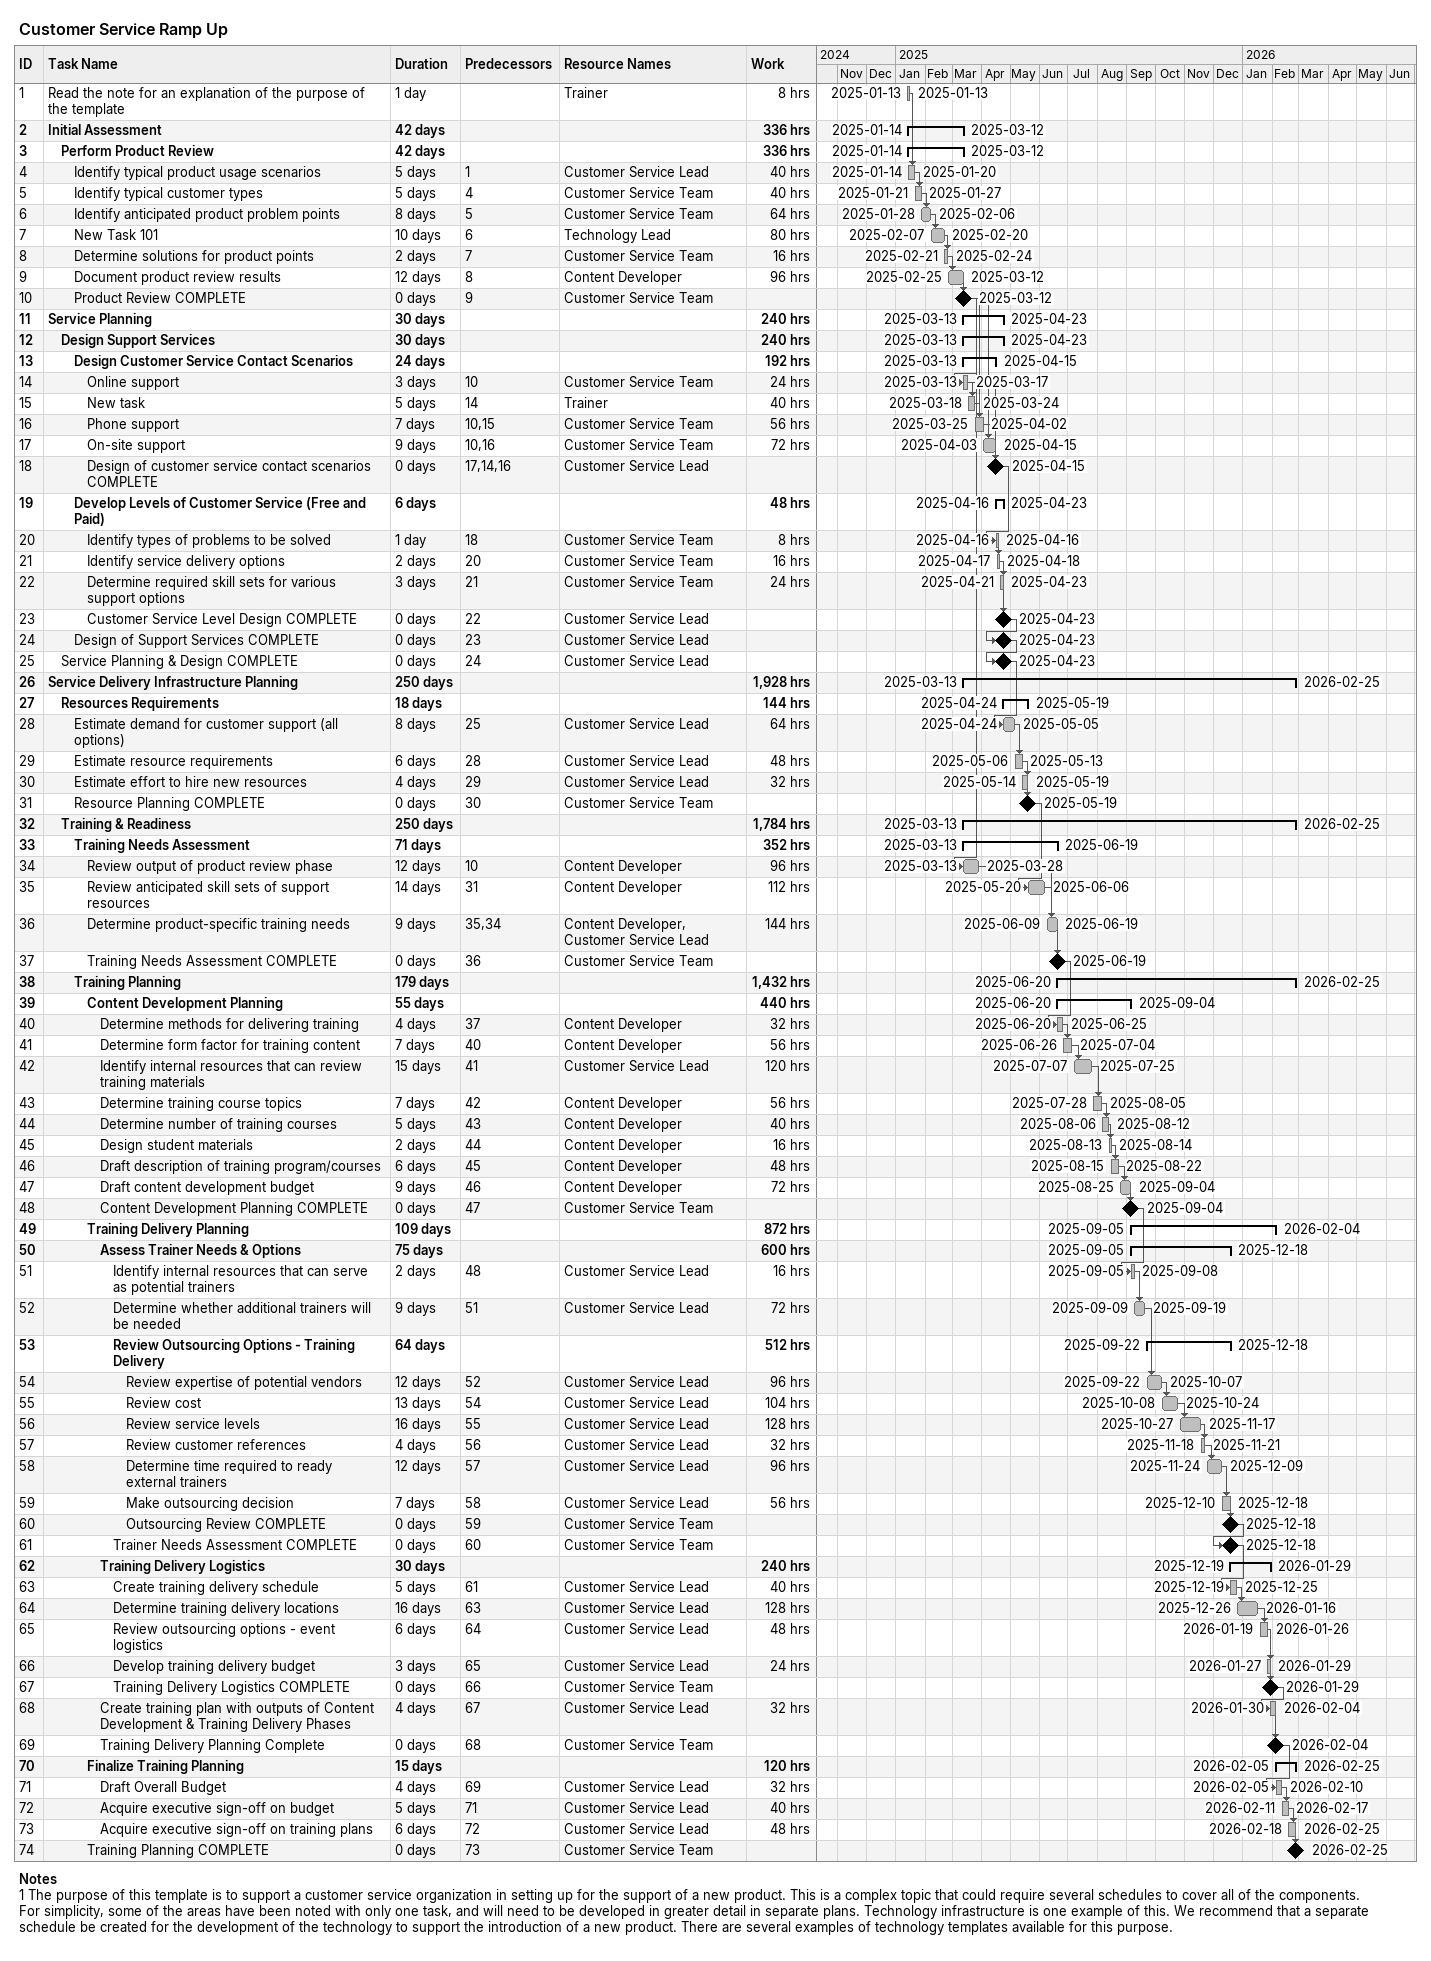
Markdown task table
Customer Service Ramp Up

| ID | Level | Task | Duration | Start | Finish | Predecessors | Resources | Work (h) |
|---|---|---|---|---|---|---|---|---|
| 1 | 1 | Read the note for an explanation of the purpose of the template | 1d | 2025-01-13 | 2025-01-13 |  | Trainer | 8 |
| 2 | 1 | **Initial Assessment** | 42d | 2025-01-14 | 2025-03-12 |  |  | 336 |
| 3 | 2 | **Perform Product Review** | 42d | 2025-01-14 | 2025-03-12 |  |  | 336 |
| 4 | 3 | Identify typical product usage scenarios | 5d | 2025-01-14 | 2025-01-20 | 1 | Customer Service Lead | 40 |
| 5 | 3 | Identify typical customer types | 5d | 2025-01-21 | 2025-01-27 | 4 | Customer Service Team | 40 |
| 6 | 3 | Identify anticipated product problem points | 8d | 2025-01-28 | 2025-02-06 | 5 | Customer Service Team | 64 |
| 7 | 3 | New Task 101 | 10d | 2025-02-07 | 2025-02-20 | 6 | Technology Lead | 80 |
| 8 | 3 | Determine solutions for product points | 2d | 2025-02-21 | 2025-02-24 | 7 | Customer Service Team | 16 |
| 9 | 3 | Document product review results | 12d | 2025-02-25 | 2025-03-12 | 8 | Content Developer | 96 |
| 10 | 3 | Product Review COMPLETE | 0d | 2025-03-12 | 2025-03-12 | 9 | Customer Service Team |  |
| 11 | 1 | **Service Planning** | 30d | 2025-03-13 | 2025-04-23 |  |  | 240 |
| 12 | 2 | **Design Support Services** | 30d | 2025-03-13 | 2025-04-23 |  |  | 240 |
| 13 | 3 | **Design Customer Service Contact Scenarios** | 24d | 2025-03-13 | 2025-04-15 |  |  | 192 |
| 14 | 4 | Online support | 3d | 2025-03-13 | 2025-03-17 | 10 | Customer Service Team | 24 |
| 15 | 4 | New task | 5d | 2025-03-18 | 2025-03-24 | 14 | Trainer | 40 |
| 16 | 4 | Phone support | 7d | 2025-03-25 | 2025-04-02 | 10, 15 | Customer Service Team | 56 |
| 17 | 4 | On-site support | 9d | 2025-04-03 | 2025-04-15 | 10, 16 | Customer Service Team | 72 |
| 18 | 4 | Design of customer service contact scenarios COMPLETE | 0d | 2025-04-15 | 2025-04-15 | 17, 14, 16 | Customer Service Lead |  |
| 19 | 3 | **Develop Levels of Customer Service (Free and Paid)** | 6d | 2025-04-16 | 2025-04-23 |  |  | 48 |
| 20 | 4 | Identify types of problems to be solved | 1d | 2025-04-16 | 2025-04-16 | 18 | Customer Service Team | 8 |
| 21 | 4 | Identify service delivery options | 2d | 2025-04-17 | 2025-04-18 | 20 | Customer Service Team | 16 |
| 22 | 4 | Determine required skill sets for various support options | 3d | 2025-04-21 | 2025-04-23 | 21 | Customer Service Team | 24 |
| 23 | 4 | Customer Service Level Design COMPLETE | 0d | 2025-04-23 | 2025-04-23 | 22 | Customer Service Lead |  |
| 24 | 3 | Design of Support Services COMPLETE | 0d | 2025-04-23 | 2025-04-23 | 23 | Customer Service Lead |  |
| 25 | 2 | Service Planning & Design COMPLETE | 0d | 2025-04-23 | 2025-04-23 | 24 | Customer Service Lead |  |
| 26 | 1 | **Service Delivery Infrastructure Planning** | 250d | 2025-03-13 | 2026-02-25 |  |  | 1928 |
| 27 | 2 | **Resources Requirements** | 18d | 2025-04-24 | 2025-05-19 |  |  | 144 |
| 28 | 3 | Estimate demand for customer support (all options) | 8d | 2025-04-24 | 2025-05-05 | 25 | Customer Service Lead | 64 |
| 29 | 3 | Estimate resource requirements | 6d | 2025-05-06 | 2025-05-13 | 28 | Customer Service Lead | 48 |
| 30 | 3 | Estimate effort to hire new resources | 4d | 2025-05-14 | 2025-05-19 | 29 | Customer Service Lead | 32 |
| 31 | 3 | Resource Planning COMPLETE | 0d | 2025-05-19 | 2025-05-19 | 30 | Customer Service Team |  |
| 32 | 2 | **Training & Readiness** | 250d | 2025-03-13 | 2026-02-25 |  |  | 1784 |
| 33 | 3 | **Training Needs Assessment** | 71d | 2025-03-13 | 2025-06-19 |  |  | 352 |
| 34 | 4 | Review output of product review phase | 12d | 2025-03-13 | 2025-03-28 | 10 | Content Developer | 96 |
| 35 | 4 | Review anticipated skill sets of support resources | 14d | 2025-05-20 | 2025-06-06 | 31 | Content Developer | 112 |
| 36 | 4 | Determine product-specific training needs | 9d | 2025-06-09 | 2025-06-19 | 35, 34 | Content Developer, Customer Service Lead | 144 |
| 37 | 4 | Training Needs Assessment COMPLETE | 0d | 2025-06-19 | 2025-06-19 | 36 | Customer Service Team |  |
| 38 | 3 | **Training Planning** | 179d | 2025-06-20 | 2026-02-25 |  |  | 1432 |
| 39 | 4 | **Content Development Planning** | 55d | 2025-06-20 | 2025-09-04 |  |  | 440 |
| 40 | 5 | Determine methods for delivering training | 4d | 2025-06-20 | 2025-06-25 | 37 | Content Developer | 32 |
| 41 | 5 | Determine form factor for training content | 7d | 2025-06-26 | 2025-07-04 | 40 | Content Developer | 56 |
| 42 | 5 | Identify internal resources that can review training materials | 15d | 2025-07-07 | 2025-07-25 | 41 | Customer Service Lead | 120 |
| 43 | 5 | Determine training course topics | 7d | 2025-07-28 | 2025-08-05 | 42 | Content Developer | 56 |
| 44 | 5 | Determine number of training courses | 5d | 2025-08-06 | 2025-08-12 | 43 | Content Developer | 40 |
| 45 | 5 | Design student materials | 2d | 2025-08-13 | 2025-08-14 | 44 | Content Developer | 16 |
| 46 | 5 | Draft description of training program/courses | 6d | 2025-08-15 | 2025-08-22 | 45 | Content Developer | 48 |
| 47 | 5 | Draft content development budget | 9d | 2025-08-25 | 2025-09-04 | 46 | Content Developer | 72 |
| 48 | 5 | Content Development Planning COMPLETE | 0d | 2025-09-04 | 2025-09-04 | 47 | Customer Service Team |  |
| 49 | 4 | **Training Delivery Planning** | 109d | 2025-09-05 | 2026-02-04 |  |  | 872 |
| 50 | 5 | **Assess Trainer Needs & Options** | 75d | 2025-09-05 | 2025-12-18 |  |  | 600 |
| 51 | 6 | Identify internal resources that can serve as potential trainers | 2d | 2025-09-05 | 2025-09-08 | 48 | Customer Service Lead | 16 |
| 52 | 6 | Determine whether additional trainers will be needed | 9d | 2025-09-09 | 2025-09-19 | 51 | Customer Service Lead | 72 |
| 53 | 6 | **Review Outsourcing Options - Training Delivery** | 64d | 2025-09-22 | 2025-12-18 |  |  | 512 |
| 54 | 7 | Review expertise of potential vendors | 12d | 2025-09-22 | 2025-10-07 | 52 | Customer Service Lead | 96 |
| 55 | 7 | Review cost | 13d | 2025-10-08 | 2025-10-24 | 54 | Customer Service Lead | 104 |
| 56 | 7 | Review service levels | 16d | 2025-10-27 | 2025-11-17 | 55 | Customer Service Lead | 128 |
| 57 | 7 | Review customer references | 4d | 2025-11-18 | 2025-11-21 | 56 | Customer Service Lead | 32 |
| 58 | 7 | Determine time required to ready external trainers | 12d | 2025-11-24 | 2025-12-09 | 57 | Customer Service Lead | 96 |
| 59 | 7 | Make outsourcing decision | 7d | 2025-12-10 | 2025-12-18 | 58 | Customer Service Lead | 56 |
| 60 | 7 | Outsourcing Review COMPLETE | 0d | 2025-12-18 | 2025-12-18 | 59 | Customer Service Team |  |
| 61 | 6 | Trainer Needs Assessment COMPLETE | 0d | 2025-12-18 | 2025-12-18 | 60 | Customer Service Team |  |
| 62 | 5 | **Training Delivery Logistics** | 30d | 2025-12-19 | 2026-01-29 |  |  | 240 |
| 63 | 6 | Create training delivery schedule | 5d | 2025-12-19 | 2025-12-25 | 61 | Customer Service Lead | 40 |
| 64 | 6 | Determine training delivery locations | 16d | 2025-12-26 | 2026-01-16 | 63 | Customer Service Lead | 128 |
| 65 | 6 | Review outsourcing options - event logistics | 6d | 2026-01-19 | 2026-01-26 | 64 | Customer Service Lead | 48 |
| 66 | 6 | Develop training delivery budget | 3d | 2026-01-27 | 2026-01-29 | 65 | Customer Service Lead | 24 |
| 67 | 6 | Training Delivery Logistics COMPLETE | 0d | 2026-01-29 | 2026-01-29 | 66 | Customer Service Team |  |
| 68 | 5 | Create training plan with outputs of Content Development & Training Delivery Phases | 4d | 2026-01-30 | 2026-02-04 | 67 | Customer Service Lead | 32 |
| 69 | 5 | Training Delivery Planning Complete | 0d | 2026-02-04 | 2026-02-04 | 68 | Customer Service Team |  |
| 70 | 4 | **Finalize Training Planning** | 15d | 2026-02-05 | 2026-02-25 |  |  | 120 |
| 71 | 5 | Draft Overall Budget | 4d | 2026-02-05 | 2026-02-10 | 69 | Customer Service Lead | 32 |
| 72 | 5 | Acquire executive sign-off on budget | 5d | 2026-02-11 | 2026-02-17 | 71 | Customer Service Lead | 40 |
| 73 | 5 | Acquire executive sign-off on training plans | 6d | 2026-02-18 | 2026-02-25 | 72 | Customer Service Lead | 48 |
| 74 | 4 | Training Planning COMPLETE | 0d | 2026-02-25 | 2026-02-25 | 73 | Customer Service Team |  |

Notes
- 1: The purpose of this template is to support a customer service organization in setting up for the support of a new product. This is a complex topic that could require several schedules to cover all of the components. For simplicity, some of the areas have been noted with only one task, and will need to be developed in greater detail in separate plans. Technology infrastructure is one example of this. We recommend that a separate schedule be created for the development of the technology to support the introduction of a new product. There are several examples of technology templates available for this purpose.
